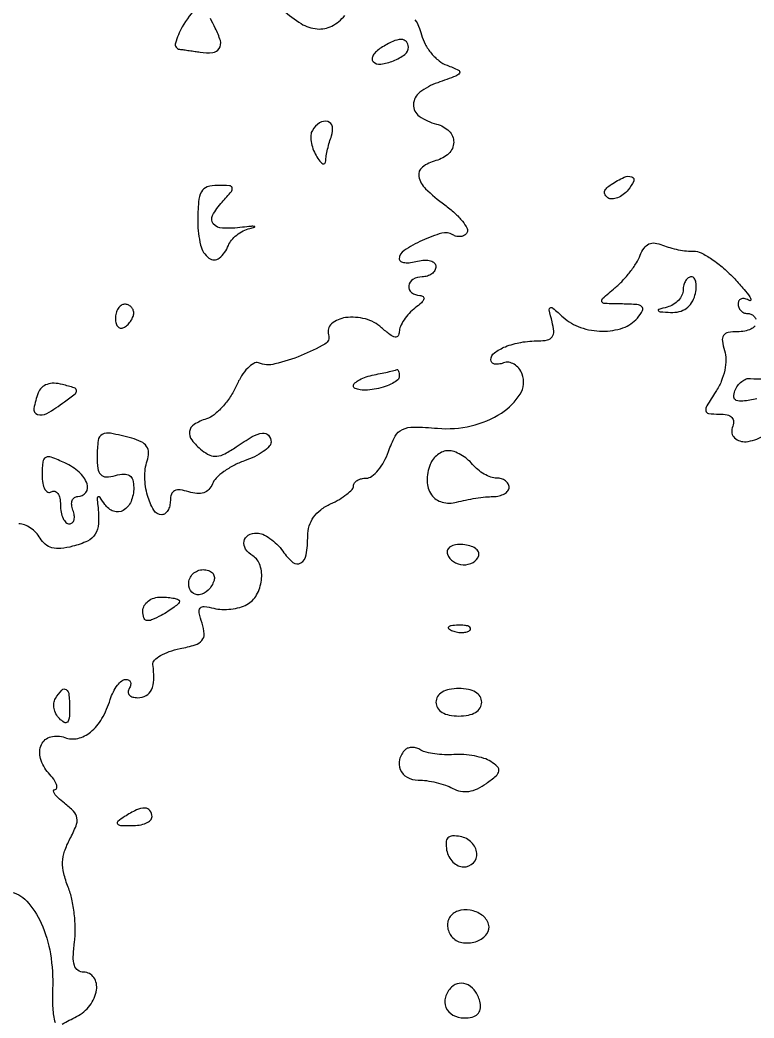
# Model space of a CAD drawing. Extents: x 0 to 4160, y 0 to 3120.
# Drawn here: x 3037.6 to 3117.7, y 1369 to 1478.1 of the extents above; entities that cross this region are included whole.
import ezdxf

# ---------------------------------------------------------------- set-up
doc = ezdxf.new("R2010")
doc.units = 0

msp = doc.modelspace()

# ---------------------------------------------------------------- linework, layer by layer
for points in [[(4159.499279, 606.274193, 0.000001), (4159.667734, 974.478125, 0.000057), (4159.806661, 1380.08378, 0.000034), (4159.883999, 1862.25), (4160, 3120), (3296.563358, 3120), (2433.126717, 3120)], [(757.647081, 3119.740147, 0.000002), (520.492565, 3119.487217, 0.4139)], [(1964.75, 0.149832, 0.000016), (2717.930904, 0.232101, 0.000028), (3351.473438, 0.357111)], [(3056.901136, 1479.567796, 0.043316), (3055.306107, 1477.309512, 0.061994), (3054.550115, 1475.543787, 0.461099), (3054.991526, 1474.875, -0.002547), (3055.466857, 1474.813622, -0.001253), (3056.070948, 1474.730946, -0.001243), (3056.697857, 1474.641955, -0.001811), (3057.25, 1474.560134, 0.06081), (3058.625624, 1474.519859, 0.232666), (3059.336174, 1474.954915, 0.214603), (3059.458834, 1475.816574, 0.05255), (3058.905599, 1477.17639, -0.013502), (3058.36949, 1478.246606, -0.14951)], [(3066.324929, 1479.16447, 0.051643), (3068.276682, 1477.677673, 0.115158), (3070.039047, 1477.096587, 0.143278), (3071.624268, 1477.410394, 0.099835), (3073.052187, 1478.562882, 0.022688)], [(3080.711237, 1478.078935, -0.066022), (3081.114756, 1477.382222, -0.036819), (3081.423244, 1476.449798, 0.063598), (3081.825934, 1475.420524, 0.04922), (3082.504737, 1474.424724, 0.050384), (3083.340742, 1473.60848, 0.079779), (3084.210986, 1473.117655, -0.018589), (3085.459147, 1472.602422, -0.432997), (3085.569175, 1472.275756, -0.181871), (3085.181204, 1471.936422, -0.005847), (3083.191144, 1471.216478, 0.078713), (3081.236429, 1470.167495, 0.227353), (3080.553069, 1468.83562, 0.250382), (3081.186169, 1467.56966, 0.0904), (3083.069175, 1466.692161, -0.129227), (3084.43737, 1465.9218, -0.207486), (3084.940729, 1464.703471, -0.202897), (3084.398585, 1463.482023, -0.124875), (3083, 1462.710251, 0.098747), (3081.521048, 1461.991024, 0.286819), (3081.134896, 1460.973354, 0.154042), (3081.870981, 1459.631255, 0.031715), (3083.960733, 1457.87091, -0.02573), (3085.056604, 1456.969969, -0.039456), (3085.896113, 1456.073127, -0.046023), (3086.406738, 1455.296354, -0.26686), (3086.391635, 1454.824661, -0.118959), (3086.110637, 1454.546449, -0.100652), (3085.715979, 1454.405518, -0.092285), (3085.267573, 1454.424224, -0.082142), (3084.835549, 1454.601636, 0.211084), (3083.647042, 1454.766111, 0.037906), (3081.49968, 1453.971727, 0.037204), (3079.514628, 1452.875736, 0.2532), (3079, 1451.92464, 0.287153), (3079.151467, 1451.682648, 0.086588), (3079.5875, 1451.557485, 0.057709), (3080.233343, 1451.562978, 0.033008), (3081, 1451.710251, -0.049804), (3081.774564, 1451.832273, -0.086529), (3082.419321, 1451.757209, -0.126717), (3082.841221, 1451.503955, -0.197013), (3083, 1451.116631, -0.133328), (3082.884397, 1450.69081, -0.100509), (3082.559375, 1450.32801, -0.087528), (3082.073186, 1450.083904, -0.072803), (3081.5, 1450, 0.136413), (3080.493851, 1449.720292, 0.230471), (3080.027386, 1449.001215, 0.269639), (3080.334031, 1448.284582, 0.15479), (3081.25, 1447.968197, -0.152503), (3081.607971, 1447.846337, -0.334795), (3081.687054, 1447.585028, -0.116637), (3081.409298, 1447.165193, -0.026204), (3080.75, 1446.607954, 0.042358), (3080.080436, 1446.003945, 0.040983), (3079.514062, 1445.289412, 0.043931), (3079.123716, 1444.575764, 0.103545), (3079, 1443.98477, -0.150125), (3078.863455, 1443.540247, -0.310485), (3078.540699, 1443.414076, -0.107127), (3077.96981, 1443.684853, -0.019812), (3077.071664, 1444.435145, 0.119725), (3075.297233, 1445.398189, 0.097527), (3073.133765, 1445.537909, 0.143981), (3071.606934, 1444.863484, 0.306765), (3071.274164, 1443.677508, -0.357421), (3070.883609, 1442.654794, -0.033863), (3068.292376, 1441.397438, -0.036434), (3065.420567, 1440.473622, -0.152363), (3063.630316, 1440.588367, 0.229251), (3063.102459, 1440.543759, 0.066994), (3062.44544, 1440.024504, 0.052459), (3061.771486, 1439.162151, 0.035473), (3061.186336, 1438.058833, -0.041897), (3060.541243, 1436.879298, -0.038257), (3059.690713, 1435.784948, -0.040443), (3058.773705, 1434.925868, -0.091409), (3057.937186, 1434.480064, 0.060882), (3056.588483, 1433.863242, 0.224074), (3056.088379, 1433.098874, 0.205428), (3056.34067, 1432.175483, 0.051581), (3057.457042, 1431.035652, 0.069606), (3058.294948, 1430.51761, 0.129676), (3059.078123, 1430.393765, 0.098401), (3059.966888, 1430.666016, 0.029407), (3061.179548, 1431.413207, -0.021555), (3062.932617, 1432.531705, -0.096733), (3064.077874, 1432.926467, -0.253491), (3064.723845, 1432.685199, -0.181149), (3065, 1431.94798, -0.195559), (3064.807646, 1431.474985, -0.045439), (3064.142301, 1430.905996, -0.040271), (3063.198105, 1430.34491, -0.030072), (3062.080175, 1429.878104, 0.03588), (3060.920416, 1429.377951, 0.036323), (3059.849069, 1428.71889, 0.038804), (3059.007918, 1428.007975, 0.106686), (3058.585101, 1427.361173, -0.099826), (3058.204847, 1426.761876, -0.121522), (3057.644871, 1426.407245, -0.102383), (3056.90599, 1426.319177, -0.055534), (3056.004926, 1426.498437, 0.041928), (3055.074006, 1426.710056, 0.144612), (3054.468291, 1426.62005, 0.198102), (3054.120808, 1426.243225, 0.088674), (3054, 1425.567388, -0.057575), (3053.930739, 1424.967897, -0.076824), (3053.726045, 1424.46042, -0.095729), (3053.423147, 1424.120329, -0.164537), (3053.067388, 1424, -0.265233), (3052.178545, 1424.507182, -0.066806), (3051.503997, 1426.101183, -0.060087), (3051.209126, 1428.094236, -0.083741), (3051.460655, 1429.876035, 0.072218), (3051.611051, 1430.789685, 0.154693), (3051.410239, 1431.467584, 0.132352), (3050.824655, 1431.973642, 0.04697), (3049.778043, 1432.362381, 0.015201), (3047.476845, 1432.904502, 0.172554), (3046.565482, 1432.775348, 0.244736), (3046.111706, 1432.123651, 0.032061), (3046, 1430.383369, 0.030145), (3046.081295, 1429.0362, 0.16189), (3046.391115, 1428.380719, 0.213088), (3046.975615, 1428.141572, 0.056121), (3048, 1428.289749, -0.048876), (3048.948689, 1428.441002, -0.162743), (3049.550122, 1428.279571, -0.183527), (3049.890124, 1427.80622, -0.065062), (3050, 1426.965397, -0.096767), (3049.702869, 1425.444477, -0.165465), (3048.864756, 1424.476902, -0.222031), (3047.801838, 1424.378795, -0.159399), (3046.846499, 1425.121885, 0.008754), (3046.321173, 1425.871767, 0.281944), (3046.123553, 1425.953595, 0.385765), (3046.009521, 1425.811829, 0.011859), (3046.076785, 1425, -0.034145), (3046.151721, 1423.035184, -0.131557), (3045.803412, 1421.875408, -0.147297), (3044.948755, 1421.118313, -0.04667), (3043.324995, 1420.545433, -0.037002), (3042.040061, 1420.322306, -0.086225), (3041.06921, 1420.394339, -0.111489), (3040.336022, 1420.765064, -0.092862), (3039.775305, 1421.437025, 0.063473), (3039.333023, 1422.034813, 0.053847), (3038.73153, 1422.540876, 0.056231), (3038.069786, 1422.884978, 0.092051), (3037.45031, 1423, -0.111095)], [(3042.177123, 1368.334687, -0.000826), (3043.75, 1369.147544, 0.110992), (3045.211253, 1370.369428, 0.123218), (3045.940102, 1372.055139, 0.190266), (3045.646265, 1373.412795, 0.250452), (3044.547508, 1374, -0.155061), (3043.908124, 1374.203172, -0.164736), (3043.522061, 1374.733877, -0.086458), (3043.396153, 1375.69779, -0.022896), (3043.533706, 1377.25, 0.037412), (3043.619825, 1378.698592, 0.024526), (3043.512089, 1380.367871, 0.024681), (3043.245126, 1381.992716, 0.042736), (3042.844084, 1383.3002, -0.034911), (3042.359582, 1384.795999, -0.069953), (3042.231169, 1386.029009, -0.072967), (3042.449022, 1387.215529, -0.041057), (3043.033096, 1388.561841, 0.026941), (3043.699402, 1389.986288, 0.135211), (3043.799341, 1390.852498, 0.154794), (3043.435811, 1391.584256, 0.038739), (3042.42521, 1392.479838, -0.022189), (3041.746286, 1393.042537, -0.05843), (3041.33137, 1393.517872, -0.168846), (3041.249535, 1393.817797, -0.384272), (3041.404988, 1393.968197, 0.346304), (3041.604314, 1394.13673, 0.143955), (3041.572843, 1394.511429, 0.064035), (3041.258883, 1395.089378, 0.027516), (3040.705578, 1395.772839, -0.112934), (3039.822358, 1397.349423, -0.180334), (3039.930787, 1398.871927, -0.224848), (3040.949758, 1399.731113, -0.15743), (3042.473377, 1399.64859, 0.150221), (3043.899021, 1399.551216, 0.117097), (3045.295589, 1400.248628, 0.088961), (3046.520746, 1401.711889, 0.053119), (3047.435456, 1403.79664, -0.038327), (3047.776139, 1404.639922, -0.04854), (3048.220641, 1405.352763, -0.056699), (3048.696439, 1405.845562, -0.174147), (3049.126405, 1406, -0.119226), (3049.454571, 1405.92062, -0.186776), (3049.645195, 1405.70625, -0.153151), (3049.662569, 1405.382422, -0.075954), (3049.5, 1405, 0.139169), (3049.392057, 1404.620352, 0.191142), (3049.521475, 1404.29375, 0.138808), (3049.889346, 1404.073267, 0.066118), (3050.440983, 1404, 0.124399), (3051.353682, 1404.230648, 0.162744), (3051.938401, 1404.854434, 0.103705), (3052.188278, 1405.952489, 0.033766), (3052.104015, 1407.622107, -0.230589), (3052.269312, 1408.096437, -0.062548), (3052.916424, 1408.595855, -0.049873), (3053.8845, 1409.042987, -0.03392), (3055.056359, 1409.361272, 0.024338), (3056.707861, 1409.776049, 0.141624), (3057.452591, 1410.259839, 0.200917), (3057.68542, 1410.970127, 0.056945), (3057.456972, 1412.13557, -0.025246), (3057.153879, 1413.289543, -0.221343), (3057.270939, 1413.791087, -0.262047), (3057.710271, 1413.973358, -0.034133), (3058.744112, 1413.777167, 0.054152), (3059.619381, 1413.647049, 0.037647), (3060.619058, 1413.682929, 0.038018), (3061.585485, 1413.865922, 0.061846), (3062.357967, 1414.180452, 0.138337), (3063.42121, 1415.243135, 0.097967), (3063.94754, 1416.856079, 0.104799), (3063.805127, 1418.456997, 0.181882), (3063, 1419.5, -0.106616), (3062.223176, 1420.247262, -0.194358), (3062.043863, 1421.095049, -0.221966), (3062.503303, 1421.749136, -0.131145), (3063.443296, 1422, -0.107141), (3064.096383, 1421.858431, -0.046327), (3064.872816, 1421.414369, -0.042993), (3065.641953, 1420.769104, -0.04398), (3066.282991, 1420.006361, 0.063986), (3067.391431, 1418.789512, 0.325418), (3068.252365, 1418.724848, 0.219589), (3068.842396, 1419.617171, 0.037996), (3069, 1421.688105, -0.074459), (3069.162888, 1422.775846, -0.081126), (3069.636351, 1423.733434, -0.075794), (3070.421713, 1424.539515, -0.054953), (3071.5, 1425.181954, 0.025934), (3072.457269, 1425.679567, 0.034577), (3073.265625, 1426.233025, 0.037004), (3073.843176, 1426.764062, 0.190598), (3074, 1427.160515, -0.163624), (3074.107677, 1427.480742, -0.095939), (3074.411889, 1427.753401, -0.077134), (3074.865887, 1427.937636, -0.057949), (3075.402175, 1428, 0.163779), (3076.01213, 1428.205302, 0.057129), (3076.690301, 1428.854384, 0.049293), (3077.326824, 1429.79551, 0.040206), (3077.818272, 1430.908541, -0.039343), (3078.547862, 1432.568646, -0.160072), (3079.336452, 1433.319102, -0.11619), (3080.564819, 1433.583274, -0.016422), (3083.166098, 1433.44697, 0.078893), (3086.850137, 1433.713669, 0.085352), (3090.162118, 1435.114022, 0.111718), (3092.201556, 1437.183972, 0.234636), (3092.409346, 1439.375645, 0.077299), (3092.051028, 1440.000448, 0.089976), (3091.535254, 1440.449485, 0.100774), (3090.945196, 1440.655558, 0.126045), (3090.370958, 1440.588855, -0.054279), (3089.84593, 1440.450335, -0.097693), (3089.402719, 1440.47041, -0.145711), (3089.11209, 1440.640466, -0.190246), (3089, 1440.924396, -0.236758), (3089.383322, 1441.688542, -0.065344), (3090.591078, 1442.364721, -0.053366), (3092.288875, 1442.840547, -0.041679), (3094.198419, 1443, 0.052199), (3095.17606, 1443.102342, 0.18818), (3095.690461, 1443.439814, 0.175713), (3095.860752, 1444.054411, 0.044579), (3095.68618, 1445.092047, -0.008397), (3095.36986, 1446.390351, -0.365524), (3095.49048, 1446.622788, -0.282556), (3095.783384, 1446.575665, -0.006323), (3096.89829, 1445.592047, 0.101362), (3098.805106, 1444.465751, 0.080205), (3101.169888, 1444.056342, 0.084682), (3103.420467, 1444.414001, 0.138758), (3105, 1445.5, 0.043952), (3105.560476, 1446.310733, 0.34595), (3105.496963, 1446.733564, 0.173698), (3104.954029, 1446.970582, 0.014018), (3103.372445, 1447.033269, -0.005868), (3101.444237, 1447.078238, -0.281006), (3101.133376, 1447.283212, -0.332531), (3101.202693, 1447.621544, -0.007295), (3102.54863, 1448.783269, 0.030662), (3103.385027, 1449.576294, 0.023234), (3104.203978, 1450.540251, 0.023702), (3104.889846, 1451.520761, 0.049369), (3105.307059, 1452.353754, -0.061825), (3105.731476, 1453.151047, -0.133473), (3106.262158, 1453.591504, -0.138771), (3106.927974, 1453.693222, -0.06918), (3107.758429, 1453.470238, 0.030265), (3108.544222, 1453.19232, 0.020489), (3109.467531, 1452.967872, 0.020683), (3110.380941, 1452.824089, 0.038272), (3111.131037, 1452.795374, -0.125918), (3111.947152, 1452.619484, -0.032126), (3113.125714, 1451.933655, -0.03067), (3114.412917, 1450.949887, -0.026892), (3115.631037, 1449.774228, -0.009306), (3116.654233, 1448.632617, -0.028212), (3117.290055, 1447.806113, -0.150125), (3117.38962, 1447.48572, -0.576836), (3117.25, 1447.404355, 0.065561), (3116.771458, 1447.599858, 0.13238), (3116.367188, 1447.597305, 0.183401), (3116.101807, 1447.402868, 0.144929), (3116, 1447.059017, 0.093332), (3116.076123, 1446.654762, 0.09642), (3116.29375, 1446.311086, 0.099167), (3116.618444, 1446.081062, 0.105053), (3117, 1446, -0.099038), (3117.381638, 1445.923658, -0.097945), (3117.70625, 1445.70625, -0.097945), (3117.923658, 1445.381638, -0.099038)], [(3117.844022, 1444.618, -0.086454), (3117.392705, 1444.29375, -0.066358), (3116.723901, 1444.073596, -0.046404), (3115.932612, 1444, 0.046597), (3114.921044, 1443.905523, 0.197373), (3114.421153, 1443.580868, 0.188292), (3114.280271, 1442.98679, 0.042012), (3114.51554, 1441.951037, -0.079439), (3114.664321, 1440.958469, -0.049917), (3114.535828, 1439.789802, -0.046634), (3114.15746, 1438.577217, -0.046128), (3113.559875, 1437.451037, 0.009008), (3112.583531, 1435.900727, 0.176831), (3112.476542, 1435.356074, 0.337794), (3112.780714, 1435.065114, 0.027928), (3113.945562, 1435, -0.049895), (3114.806581, 1434.913865, -0.154912), (3115.31076, 1434.633967, -0.196724), (3115.491783, 1434.164654, -0.086731), (3115.361626, 1433.5, 0.307486), (3115.61836, 1432.404577, 0.212625), (3116.866049, 1431.984241, 0.114472), (3118.704107, 1432.597462, 0.133137)], [(3118.044385, 1436.658877, -0.016385), (3116.52258, 1436.406055, -0.123079), (3115.802409, 1436.487829, -0.30534), (3115.5392, 1436.856432, -0.098774), (3115.658168, 1437.551584, -0.065709), (3115.960781, 1438.108638, -0.068417), (3116.39407, 1438.559534, -0.075749), (3116.886842, 1438.840028, -0.12199), (3117.363784, 1438.899225, 0.097643), (3120.133185, 1439.108367, 0.166306)], [(3036.388887, 1382.800123, -0.174331), (3038.314852, 1381.778623, -0.079623), (3039.894345, 1379.362714, -0.064672), (3040.903448, 1375.992935, -0.049942), (3041.141264, 1372.161732, 0.022873), (3041.157963, 1370.056127, 0.052093), (3041.407467, 1368.487731, 0.070894)]]:
    msp.add_lwpolyline(points, format="xyb")
for points in [[(3077.02896, 1475.03906, 0.044378), (3076.507637, 1474.640593, 0.073844), (3076.1598, 1474.212264, 0.108353), (3076.031688, 1473.824088, 0.225803), (3076.135832, 1473.530834, 0.232255), (3076.978567, 1473.243137, 0.065054), (3078.363323, 1473.607605, 0.065144), (3079.605851, 1474.314736, 0.235013), (3080, 1475.106989, 0.185839), (3079.769607, 1475.705454, 0.218031), (3079.215679, 1475.943896, 0.103585), (3078.290528, 1475.727967, 0.032058)], [(3069.504895, 1466.00792, 0.122724), (3069.343042, 1465.501511, 0.053382), (3069.372581, 1464.790874, 0.048398), (3069.569277, 1464.003913, 0.046456), (3069.915469, 1463.25792, 0.027417), (3070.313017, 1462.653976, 0.10634), (3070.647399, 1462.359551, 0.352278), (3070.862042, 1462.395811, 0.176812), (3070.969591, 1462.668213, -0.035086), (3071.023526, 1463.227325, -0.015363), (3071.16937, 1463.957913, -0.015116), (3071.372325, 1464.727061, -0.01955), (3071.606989, 1465.418213, 0.14126), (3071.692126, 1466.408688, 0.28279), (3071.178479, 1466.964374, 0.217229), (3070.301921, 1466.82803, 0.109206)], [(3104.009138, 1459.51101, -0.057015), (3103.462651, 1458.987251, -0.069165), (3102.844561, 1458.639771, -0.082132), (3102.252514, 1458.513493, -0.151089), (3101.77993, 1458.63601, -0.125121), (3101.477647, 1458.948828, -0.192588), (3101.426228, 1459.316881, -0.136748), (3101.651173, 1459.715727, -0.055227), (3102.143237, 1460.109687, -0.032662), (3103.556723, 1460.880926, -0.188345), (3104.391093, 1460.932599, -0.444336), (3104.600113, 1460.469597, -0.070243)], [(3057, 1456, 0.057649), (3057.292054, 1453.475387, 0.172175), (3058.218656, 1452.034041, 0.34981), (3059.342361, 1452.050413, 0.129926), (3060.331862, 1453.422436, -0.084127), (3060.673297, 1453.999513, -0.049856), (3061.249387, 1454.557059, -0.048142), (3061.955544, 1455.012883, -0.059393), (3062.688851, 1455.28752, 0.020807), (3063.200962, 1455.435507, 0.786632), (3063.194841, 1455.507176, 0.062656), (3062.818858, 1455.517473, 0.005475), (3061.868056, 1455.413695, -0.035807), (3059.677919, 1455.308299, -0.221022), (3058.692758, 1455.794614, -0.304965), (3058.613961, 1456.717367, -0.057247), (3059.652806, 1458.168848, 0.009992), (3060.659478, 1459.326902, 0.244993), (3060.747497, 1459.729816, 0.321778), (3060.463606, 1459.960669, 0.015024), (3059.154988, 1460, 0.079243), (3058.022549, 1459.81939, 0.192403), (3057.384687, 1459.28596, 0.107068), (3057.074676, 1458.211264, 0.016881)], [(3110, 1448.573324, -0.112012), (3109.868522, 1447.993792, -0.075733), (3109.485938, 1447.431396, -0.07028), (3108.918867, 1446.971018, -0.071619), (3108.25, 1446.689326, 0.007876), (3107.336466, 1446.435156, 0.50579), (3107.288025, 1446.301265, 0.231107), (3107.480062, 1446.189477, 0.004651), (3108.633369, 1446.116001, 0.072871), (3109.566407, 1446.201296, 0.09535), (3110.344335, 1446.555035, 0.097004), (3110.926042, 1447.166459, 0.077987), (3111.289749, 1448, 0.040966), (3111.424365, 1448.766322, 0.070464), (3111.392877, 1449.4125, 0.106581), (3111.210205, 1449.842465, 0.24384), (3110.90638, 1450, 0.155002), (3110.560698, 1449.890199, 0.097735), (3110.266249, 1449.580914, 0.080082), (3110.067533, 1449.118856, 0.061661)], [(3048, 1445.440983, 0.066118), (3048.073267, 1444.889346, 0.138808), (3048.29375, 1444.521475, 0.191142), (3048.620352, 1444.392057, 0.139169), (3049, 1444.5, 0.06081), (3049.382515, 1444.806203, 0.051032), (3049.70625, 1445.2129, 0.053229), (3049.926698, 1445.653442, 0.089642), (3050, 1446.059017, 0.105429), (3049.923444, 1446.418051, 0.099231), (3049.70625, 1446.723586, 0.096318), (3049.381732, 1446.928382, 0.092995), (3049, 1447, 0.153634), (3048.618621, 1446.879982, 0.097988), (3048.29375, 1446.542039, 0.080552), (3048.074545, 1446.037096, 0.062283)], [(3079, 1439.116577, -0.21734), (3078.829997, 1438.743952, -0.054081), (3078.265625, 1438.352275, -0.045349), (3077.457315, 1438.002879, -0.032131), (3076.5, 1437.755249, -0.029067), (3075.541708, 1437.629218, -0.049426), (3074.734375, 1437.650313, -0.06886), (3074.178716, 1437.799558, -0.301382), (3074, 1438.069121, -0.217667), (3074.152771, 1438.403421, -0.053772), (3074.660937, 1438.755616, -0.045149), (3075.388411, 1439.070399, -0.031977), (3076.25, 1439.294267, 0.003502), (3077.130151, 1439.470194, 0.004927), (3077.9125, 1439.640337, 0.002963), (3078.567853, 1439.793731, 0.065829), (3078.75, 1439.863818, -0.356878), (3078.845139, 1439.845837, -0.094169), (3078.926562, 1439.700491, -0.053824), (3078.982235, 1439.445935, -0.026949)], [(3039.564583, 1437.307704, 0.049652), (3039.103728, 1435.624086, 0.369947), (3039.498397, 1434.96673, 0.215783), (3040.514958, 1435.07245, 0.02568), (3042.456731, 1436.344702, 0.010702), (3043.601116, 1437.219692, 0.262061), (3043.745582, 1437.577209, 0.291839), (3043.509306, 1437.859738, 0.012659), (3042.212443, 1438.234194, 0.05682), (3041.302778, 1438.364482, 0.091587), (3040.531544, 1438.244825, 0.108619), (3039.944325, 1437.882389, 0.109186)], [(3040, 1428.346898, 0.037595), (3040.069243, 1427.427289, 0.086703), (3040.28874, 1426.772142, 0.168283), (3040.616738, 1426.471988, 0.245043), (3041, 1426.5, -0.202618), (3041.378123, 1426.558599, -0.181468), (3041.70625, 1426.33165, -0.104212), (3041.928459, 1425.804599, -0.047867), (3042, 1425.059017, 0.045084), (3042.071211, 1424.270867, 0.064965), (3042.284531, 1423.604836, 0.084917), (3042.598498, 1423.154791, 0.200689), (3042.968615, 1423, 0.184534), (3043.289193, 1423.122486, 0.147206), (3043.483616, 1423.440625, 0.100118), (3043.511135, 1423.925634, 0.055937), (3043.361626, 1424.5, -0.06502), (3043.22328, 1425.073899, -0.112257), (3043.280284, 1425.559375, -0.151946), (3043.519085, 1425.878743, -0.158089), (3043.893011, 1426, 0.237324), (3044.775832, 1426.444038, 0.256581), (3044.905942, 1427.391873, 0.121241), (3044.030582, 1428.651789, 0.072125), (3042.492198, 1429.655915, 0.01764), (3040.992667, 1430.28815, 0.215069), (3040.385529, 1430.251705, 0.252935), (3040.06902, 1429.780701, 0.024055)], [(3082.361626, 1429.5, 0.094197), (3082.032716, 1427.677679, 0.151987), (3082.511175, 1426.188828, 0.175938), (3083.679227, 1425.372656, 0.131613), (3085.262151, 1425.372892, -0.015847), (3086.246851, 1425.603638, -0.011464), (3087.356694, 1425.800511, -0.0116), (3088.420729, 1425.939009, -0.024614), (3089.25, 1425.986345, 0.055151), (3089.91943, 1426.065702, 0.074343), (3090.485938, 1426.289739, 0.093421), (3090.866119, 1426.617382, 0.169904), (3091, 1427, 0.136626), (3090.893816, 1427.381339, 0.100269), (3090.595343, 1427.70625, 0.086403), (3090.148899, 1427.924963, 0.070908), (3089.622445, 1428, -0.086594), (3089.004766, 1428.107783, -0.04354), (3088.28386, 1428.440625, -0.041499), (3087.578122, 1428.926058, -0.048188), (3087, 1429.5, 0.049186), (3086.419567, 1430.073948, 0.041783), (3085.706921, 1430.559375, 0.043726), (3084.975982, 1430.891999, 0.08512), (3084.34617, 1431, 0.095347), (3083.764533, 1430.888068, 0.066847), (3083.182023, 1430.559375, 0.064538), (3082.686979, 1430.073427, 0.074982)], [(3084.269104, 1419.692689, 0.170576), (3084.902074, 1418.876528, 0.132621), (3085.97945, 1418.531959, 0.138317), (3087.050459, 1418.781655, 0.188462), (3087.678762, 1419.536285, 0.20589), (3087.644389, 1419.9428, 0.119817), (3087.3128, 1420.314105, 0.082566), (3086.717658, 1420.593259, 0.049702), (3085.947865, 1420.728974, 0.0497), (3085.145677, 1420.709611, 0.107811), (3084.567075, 1420.50608, 0.167857), (3084.276144, 1420.150074, 0.170186)], [(3058.770833, 1416.8125, -0.113253), (3058.122932, 1415.749304, -0.165501), (3057.153639, 1415.257027, -0.244413), (3056.346973, 1415.540134, -0.190724), (3056, 1416.416667, -0.099038), (3056.120875, 1417.020927, -0.097945), (3056.465104, 1417.534896, -0.097945), (3056.979073, 1417.879125, -0.099038), (3057.583333, 1418, -0.077096), (3058.158616, 1417.910766, -0.119977), (3058.585286, 1417.651172, -0.144529), (3058.795817, 1417.264262, -0.134046)], [(3055, 1414.535184, -0.210508), (3054.895152, 1414.297185, -0.021557), (3054.4125, 1413.892487, -0.02397), (3053.766136, 1413.443865, -0.016854), (3053, 1413, -0.0226), (3051.955954, 1412.500546, -0.158653), (3051.401388, 1412.452551, -0.275318), (3051.09693, 1412.745231, -0.067049), (3051, 1413.464816, -0.124952), (3051.151382, 1414.061118, -0.10511), (3051.575694, 1414.558102, -0.09192), (3052.221142, 1414.887057, -0.072129), (3053, 1415, -0.021917), (3053.766528, 1414.966384, -0.03519), (3054.4125, 1414.86346, -0.039496), (3054.878661, 1414.71552, -0.305107)], [(3084.8125, 1411.316886, 0.051402), (3085.359369, 1411.160852, 0.05415), (3085.916927, 1411.123424, 0.060344), (3086.402231, 1411.202593, 0.126455), (3086.729167, 1411.395833, 0.296942), (3086.77538, 1411.614691, 0.208169), (3086.592839, 1411.799335, 0.077125), (3086.112848, 1411.910055, 0.028489), (3085.416667, 1411.921053, 0.018894), (3084.670344, 1411.862007, 0.168741), (3084.37858, 1411.720685, 0.470617), (3084.395823, 1411.538436, 0.054073)], [(3043, 1402.8, -0.02285), (3042.95293, 1401.770569, -0.178281), (3042.75, 1401.344219, -0.339454), (3042.413659, 1401.303935, -0.062607), (3041.887132, 1401.712868, -0.074436), (3041.512254, 1402.219746, -0.072722), (3041.298536, 1402.818176, -0.077894), (3041.2733, 1403.413694, -0.11056), (3041.446149, 1403.912868, -0.044558), (3042.138681, 1404.837919, -0.382301), (3042.610971, 1404.889506, -0.217734), (3042.929611, 1404.333642, -0.022936)], [(3083, 1403.5, 0.140575), (3083.177821, 1402.88002, 0.118484), (3083.666667, 1402.4, 0.088208), (3084.456621, 1402.09863, 0.04716), (3085.5, 1402, 0.04716), (3086.543379, 1402.09863, 0.088208), (3087.333333, 1402.4, 0.118484), (3087.822179, 1402.88002, 0.140575), (3088, 1403.5, 0.140575), (3087.822179, 1404.11998, 0.118484), (3087.333333, 1404.6, 0.088208), (3086.543379, 1404.90137, 0.04716), (3085.5, 1405, 0.04716), (3084.456621, 1404.90137, 0.088208), (3083.666667, 1404.6, 0.118484), (3083.177821, 1404.11998, 0.140575)], [(3079.63948, 1398.306147, 0.130237), (3079.024346, 1397.247519, 0.170278), (3079.102038, 1396.13873, 0.167401), (3079.858859, 1395.30821, 0.125672), (3081.065741, 1395, -0.035995), (3081.98049, 1394.934061, -0.023261), (3083.023598, 1394.732983, -0.02338), (3084.030101, 1394.439525, -0.040259), (3084.829956, 1394.091005, 0.076394), (3085.701188, 1393.78389, 0.083191), (3086.598343, 1393.765573, 0.074416), (3087.531435, 1394.048236, 0.047203), (3088.509343, 1394.63049, 0.019903), (3089.566199, 1395.469807, 0.166371), (3089.870409, 1395.98889, 0.258379), (3089.723313, 1396.455605, 0.049272), (3088.995129, 1397.022289, 0.064083), (3088.242548, 1397.371876, 0.029776), (3087.196413, 1397.636032, 0.028898), (3086.049183, 1397.786043, 0.035709), (3084.971382, 1397.786965, -0.026134), (3083.923933, 1397.767821, -0.025233), (3082.867737, 1397.857215, -0.026085), (3081.947741, 1398.031338, -0.078753), (3081.360863, 1398.276975, 0.065291), (3080.899469, 1398.484782, 0.069069), (3080.408922, 1398.561363, 0.076937), (3079.965068, 1398.500341, 0.124436)], [(3049, 1391, 0.023197), (3048.271114, 1390.479509, 0.409657), (3048.237851, 1390.218347, 0.220444), (3048.555791, 1390.050422, 0.011293), (3049.75, 1390.015313, 0.042523), (3050.611405, 1390.082804, 0.062416), (3051.339063, 1390.298248, 0.082215), (3051.832025, 1390.618823, 0.210568), (3052, 1391, 0.163584), (3051.775753, 1391.667076, 0.234725), (3051.227035, 1391.939692, 0.112355), (3050.301377, 1391.729028, 0.031558)], [(3084.172882, 1387.340813, 0.073891), (3084.419956, 1386.637353, 0.07517), (3084.859855, 1386.040739, 0.081554), (3085.419217, 1385.639163, 0.115485), (3086.013695, 1385.5, 0.200576), (3087.092025, 1385.950707, 0.224971), (3087.46091, 1387.005515, 0.174236), (3086.890898, 1388.182049, 0.147142), (3085.659187, 1388.827118, 0.055061), (3084.812957, 1388.895168, 0.191187), (3084.318374, 1388.681626, 0.191187), (3084.104832, 1388.187043, 0.055061)], [(3084.480369, 1379.968236, 0.099717), (3084.289464, 1379.452938, 0.077648), (3084.288842, 1378.854185, 0.075174), (3084.473513, 1378.265571, 0.08302), (3084.819915, 1377.780085, 0.170266), (3086.004745, 1377.21052, 0.117741), (3087.494101, 1377.395546, 0.140064), (3088.57136, 1378.191465, 0.249378), (3088.750292, 1379.250526, 0.158698), (3088.018555, 1380.241192, 0.113816), (3086.737936, 1380.77237, 0.118434), (3085.394309, 1380.679186, 0.179958)], [(3084.6875, 1372.354167, 0.124772), (3084.041598, 1371.269613, 0.171832), (3084.09946, 1370.146265, 0.172015), (3084.851167, 1369.310506, 0.125046), (3086.073324, 1369, 0.055584), (3086.971988, 1369.100212, 0.135583), (3087.554312, 1369.412036, 0.162135), (3087.832418, 1369.935737, 0.089805), (3087.823324, 1370.667134, 0.095165), (3087.356184, 1371.832231, 0.127216), (3086.523492, 1372.602763, 0.157051), (3085.554674, 1372.781077, 0.16545)]]:
    msp.add_lwpolyline(points, format="xyb", close=True)

doc.saveas('drawing.dxf')
